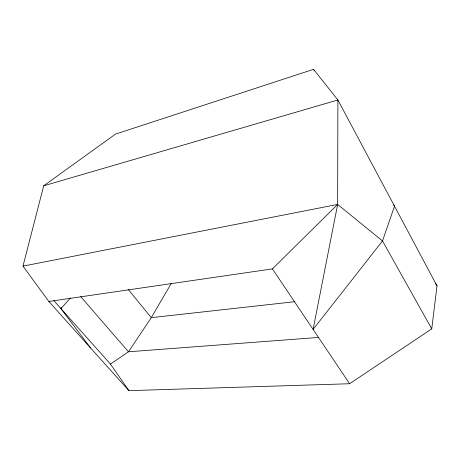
<?xml version="1.0" encoding="UTF-8"?>
<svg xmlns="http://www.w3.org/2000/svg" width="460" height="460" viewBox="0 0 460 460"><rect width="100%" height="100%" fill="white"/><g stroke="black" fill="none" stroke-linecap="round" stroke-linejoin="round"><path stroke-width="0.69" d="M393.679 205.028L394.513 206.189L382.507 240.942L313.105 329.412L337.651 204.43L337.887 99.981L313.553 69.333L115.437 134.136L43.688 185.811L23 266.127L48.812 301.472L128.921 390.666L349.611 383.732L431.739 328.883L437 285.867L337.887 99.981L43.688 185.811M90.58 347.978L60.961 308.637L61.358 307.268M171.155 283.613L151.282 317.67L128.455 351.791L110.475 364.096L53.843 300.667M60.961 308.637L70.443 297.919M48.812 301.472L272.418 268.887L337.651 204.43L382.507 240.942L431.739 328.883M23 266.127L337.651 204.43M294.854 301.691L151.282 317.67L128.156 289.323M318.722 337.421L128.455 351.791L80.741 296.625M110.475 364.096L128.921 390.666M272.418 268.887L349.611 383.732M435.482 283.44L437 285.867M313.553 69.333L314.232 70.593"/></g></svg>
